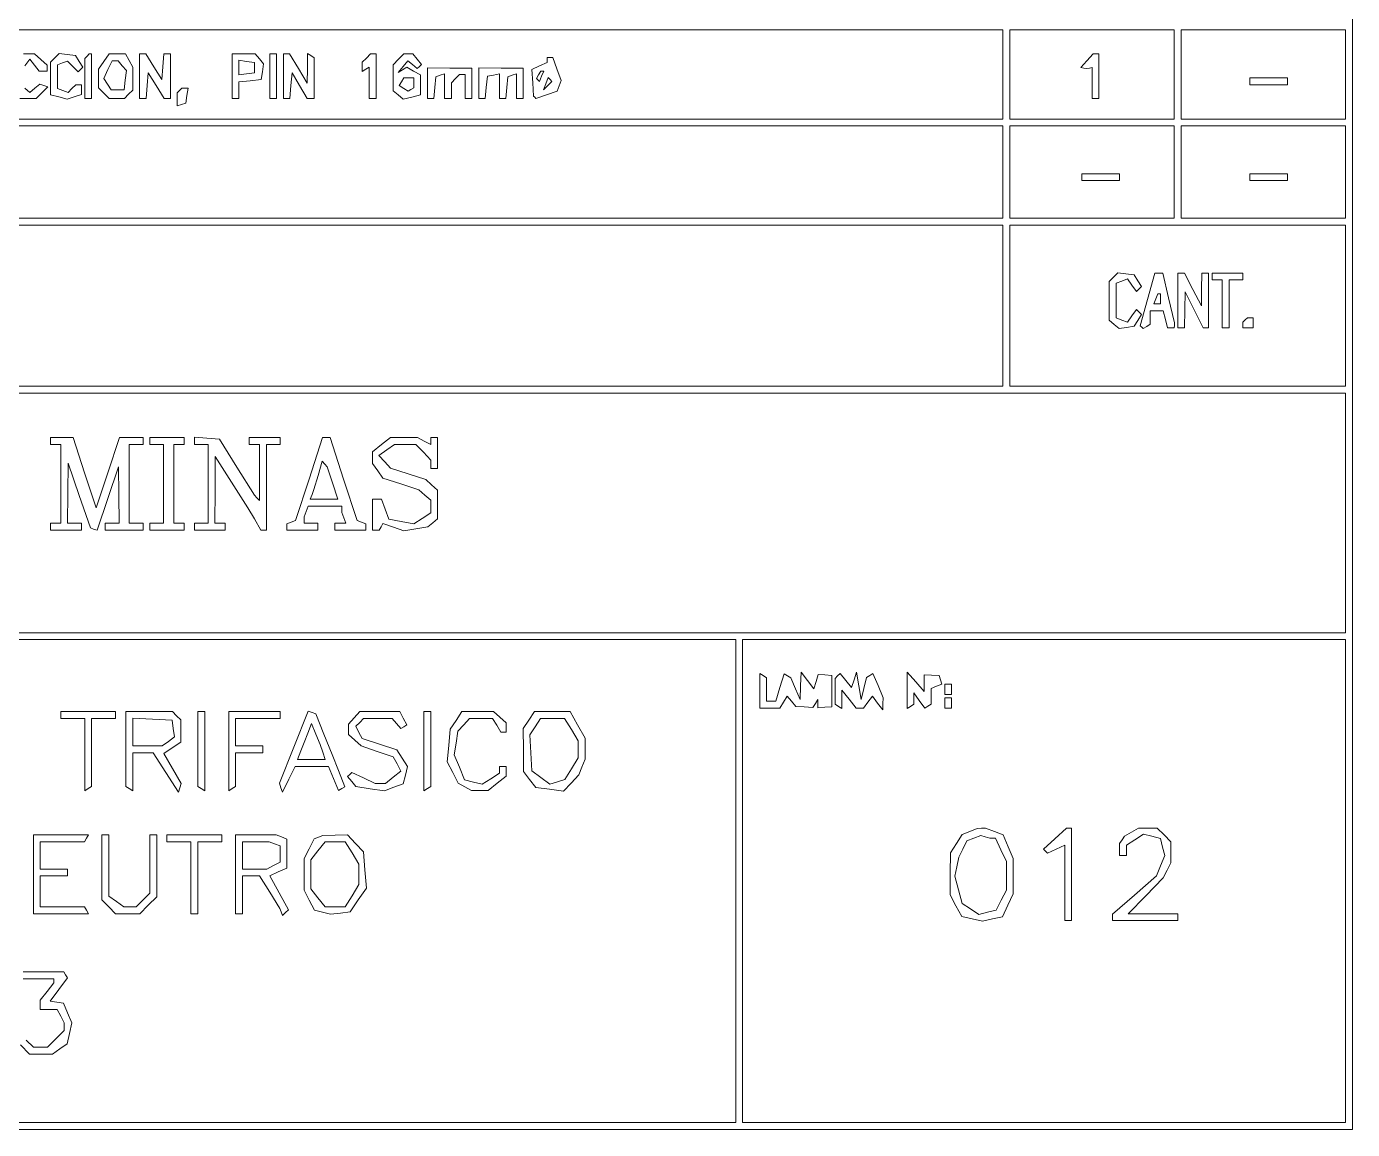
# Paper-space layout 'AN-03-DGE-012' of a CAD drawing. Header units: metres, sheet in millimetres. Extents: x 12 to 193, y 4 to 291.
# Drawn here: x 144.9 to 192.93, y 24.71 to 64.67 of the extents above; entities that cross this region are included whole.
import ezdxf

# ---------------------------------------------------------------- set-up
doc = ezdxf.new("R2010")
doc.units = ezdxf.units.M
doc.layers.add('DGE_CONTORNOS', color=7, linetype='Continuous', lineweight=0)
doc.layers.add('DGE_DATOS', color=7, linetype='Continuous', lineweight=0)

# ---------------------------------------------------------------- blocks, each defined once
blk = doc.blocks.new('LP_REF_DGE_MT_012')
at = {"layer": 'DGE_CONTORNOS'}
for points in [[(28.998, 147.435), (28.998, 24.711), (110.963, 24.711), (192.928, 24.711), (192.928, 147.435), (192.928, 270.159), (110.963, 270.159), (28.998, 270.159)], [(180.27, 62.93), (180.27, 61.317), (120.704, 61.317), (61.139, 61.317), (61.139, 62.93), (61.139, 64.544), (120.704, 64.544), (180.27, 64.544)], [(186.475, 62.93), (186.475, 61.317), (183.497, 61.317), (180.518, 61.317), (180.518, 62.93), (180.518, 64.544), (183.497, 64.544), (186.475, 64.544)], [(192.68, 62.93), (192.68, 61.317), (189.701, 61.317), (186.723, 61.317), (186.723, 62.93), (186.723, 64.544), (189.701, 64.544), (192.68, 64.544)], [(145.926, 63.531), (145.772, 63.377), (145.772, 62.784), (145.772, 62.191), (146.073, 62.115), (146.374, 62.039), (146.631, 62.121), (146.889, 62.203), (146.889, 62.38), (146.889, 62.558), (146.789, 62.558), (146.69, 62.558), (146.549, 62.418), (146.409, 62.277), (146.214, 62.352), (146.02, 62.426), (146.02, 62.851), (146.02, 63.276), (146.202, 63.346), (146.385, 63.416), (146.581, 63.221), (146.776, 63.025), (146.859, 63.108), (146.942, 63.19), (146.81, 63.402), (146.677, 63.613), (146.379, 63.649), (146.08, 63.686)], [(147.095, 63.592), (147.013, 63.509), (147.013, 62.786), (147.013, 62.062), (147.137, 62.062), (147.261, 62.062), (147.261, 62.868), (147.261, 63.675), (147.219, 63.675), (147.178, 63.675)], [(147.702, 63.399), (147.509, 63.123), (147.509, 62.788), (147.509, 62.452), (147.704, 62.257), (147.899, 62.062), (148.176, 62.062), (148.452, 62.062), (148.601, 62.211), (148.75, 62.36), (148.75, 62.777), (148.75, 63.195), (148.622, 63.435), (148.493, 63.675), (148.194, 63.675), (147.895, 63.675)], [(148.371, 63.248), (148.52, 63.07), (148.48, 62.721), (148.44, 62.372), (148.205, 62.372), (147.97, 62.372), (147.839, 62.58), (147.709, 62.787), (147.854, 63.107), (148, 63.427), (148.112, 63.427), (148.223, 63.427)], [(148.998, 62.868), (148.998, 62.062), (149.115, 62.062), (149.231, 62.062), (149.27, 62.527), (149.308, 62.992), (149.598, 62.527), (149.887, 62.062), (150.001, 62.062), (150.115, 62.062), (150.115, 62.868), (150.115, 63.675), (149.998, 63.675), (149.882, 63.675), (149.843, 63.21), (149.805, 62.744), (149.515, 63.21), (149.226, 63.675), (149.112, 63.675), (148.998, 63.675)], [(152.349, 62.868), (152.349, 62.062), (152.473, 62.062), (152.597, 62.062), (152.597, 62.364), (152.597, 62.667), (153, 62.705), (153.404, 62.744), (153.444, 63.03), (153.485, 63.316), (153.336, 63.496), (153.187, 63.675), (152.768, 63.675), (152.349, 63.675)], [(153.155, 63.179), (153.155, 62.992), (152.876, 62.953), (152.597, 62.913), (152.597, 63.179), (152.597, 63.444), (152.876, 63.404), (153.155, 63.365)], [(153.714, 62.868), (153.714, 62.062), (153.838, 62.062), (153.962, 62.062), (153.962, 62.868), (153.962, 63.675), (153.838, 63.675), (153.714, 63.675)], [(154.21, 62.868), (154.21, 62.062), (154.327, 62.062), (154.443, 62.062), (154.482, 62.527), (154.52, 62.992), (154.795, 62.527), (155.07, 62.062), (155.199, 62.062), (155.327, 62.062), (155.327, 62.799), (155.327, 63.536), (155.203, 63.613), (155.079, 63.69), (155.074, 63.155), (155.069, 62.62), (154.751, 63.148), (154.433, 63.675), (154.322, 63.675), (154.21, 63.675)], [(157.213, 63.526), (157.064, 63.377), (157.064, 63.208), (157.064, 63.04), (157.188, 63.117), (157.313, 63.193), (157.313, 62.628), (157.313, 62.062), (157.437, 62.062), (157.561, 62.062), (157.561, 62.868), (157.561, 63.675), (157.461, 63.675), (157.362, 63.675)], [(158.376, 63.48), (158.181, 63.285), (158.181, 62.813), (158.181, 62.34), (158.366, 62.187), (158.55, 62.034), (158.862, 62.112), (159.174, 62.191), (159.174, 62.556), (159.174, 62.922), (158.923, 63.056), (158.672, 63.19), (158.52, 63.098), (158.367, 63.007), (158.539, 63.218), (158.711, 63.43), (158.883, 63.287), (159.056, 63.143), (159.133, 63.22), (159.209, 63.297), (159.052, 63.486), (158.895, 63.675), (158.733, 63.675), (158.571, 63.675)], [(163.766, 63.456), (163.766, 63.362), (163.486, 63.238), (163.207, 63.114), (163.237, 62.631), (163.266, 62.147), (163.31, 62.104), (163.353, 62.061), (163.735, 62.194), (164.118, 62.327), (164.192, 62.521), (164.266, 62.714), (164.115, 63.133), (163.964, 63.551), (163.865, 63.551), (163.766, 63.551)], [(183.311, 63.427), (183.086, 63.179), (183.198, 63.164), (183.311, 63.149), (183.404, 63.164), (183.497, 63.179), (183.497, 62.62), (183.497, 62.062), (183.621, 62.062), (183.745, 62.062), (183.745, 62.868), (183.745, 63.675), (183.64, 63.675), (183.535, 63.675)], [(159.422, 62.616), (159.422, 62.062), (159.538, 62.062), (159.655, 62.062), (159.694, 62.456), (159.732, 62.849), (159.888, 62.9), (160.043, 62.951), (160.043, 62.506), (160.043, 62.062), (160.167, 62.062), (160.291, 62.062), (160.291, 62.347), (160.291, 62.633), (160.44, 62.782), (160.589, 62.93), (160.688, 62.93), (160.787, 62.93), (160.787, 62.496), (160.787, 62.062), (160.911, 62.062), (161.035, 62.062), (161.035, 62.609), (161.035, 63.157), (160.229, 63.163), (159.422, 63.169)], [(161.284, 62.616), (161.284, 62.062), (161.4, 62.062), (161.516, 62.062), (161.555, 62.464), (161.594, 62.866), (161.811, 62.907), (162.028, 62.949), (162.028, 62.505), (162.028, 62.062), (162.144, 62.062), (162.261, 62.062), (162.3, 62.456), (162.338, 62.849), (162.494, 62.9), (162.649, 62.951), (162.649, 62.506), (162.649, 62.062), (162.773, 62.062), (162.897, 62.062), (162.897, 62.609), (162.897, 63.157), (162.09, 63.163), (161.284, 63.169)], [(163.56, 62.863), (163.487, 62.672), (163.428, 62.731), (163.368, 62.79), (163.45, 62.922), (163.532, 63.054), (163.583, 63.054), (163.634, 63.054)], [(150.446, 62.351), (150.363, 62.269), (150.363, 62.031), (150.363, 61.793), (150.518, 61.844), (150.673, 61.895), (150.713, 62.165), (150.753, 62.434), (150.641, 62.434), (150.529, 62.434)], [(158.926, 62.628), (158.926, 62.449), (158.827, 62.388), (158.728, 62.326), (158.563, 62.428), (158.398, 62.53), (158.483, 62.668), (158.568, 62.806), (158.747, 62.806), (158.926, 62.806)], [(163.781, 62.525), (163.627, 62.372), (163.711, 62.595), (163.796, 62.817), (163.866, 62.748), (163.935, 62.678)], [(189.205, 62.682), (189.205, 62.558), (189.888, 62.558), (190.57, 62.558), (190.57, 62.682), (190.57, 62.806), (189.888, 62.806), (189.205, 62.806)], [(180.27, 59.394), (180.27, 57.719), (120.704, 57.719), (61.139, 57.719), (61.139, 59.394), (61.139, 61.069), (120.704, 61.069), (180.27, 61.069)], [(186.475, 59.394), (186.475, 57.719), (183.497, 57.719), (180.518, 57.719), (180.518, 59.394), (180.518, 61.069), (183.497, 61.069), (186.475, 61.069)], [(192.68, 59.394), (192.68, 57.719), (189.701, 57.719), (186.723, 57.719), (186.723, 59.394), (186.723, 61.069), (189.701, 61.069), (192.68, 61.069)], [(183.124, 59.208), (183.124, 59.084), (183.807, 59.084), (184.489, 59.084), (184.489, 59.208), (184.489, 59.332), (183.807, 59.332), (183.124, 59.332)], [(189.205, 59.208), (189.205, 59.084), (189.888, 59.084), (190.57, 59.084), (190.57, 59.208), (190.57, 59.332), (189.888, 59.332), (189.205, 59.332)], [(180.27, 54.554), (180.27, 51.638), (120.704, 51.638), (61.139, 51.638), (61.139, 54.554), (61.139, 57.471), (120.704, 57.471), (180.27, 57.471)], [(192.68, 54.554), (192.68, 51.638), (186.599, 51.638), (180.518, 51.638), (180.518, 54.554), (180.518, 57.471), (186.599, 57.471), (192.68, 57.471)], [(184.271, 55.59), (184.117, 55.435), (184.117, 54.731), (184.117, 54.026), (184.296, 53.878), (184.476, 53.729), (184.749, 53.769), (185.023, 53.81), (185.155, 54.021), (185.287, 54.232), (185.197, 54.322), (185.107, 54.412), (184.94, 54.184), (184.774, 53.956), (184.569, 54.034), (184.365, 54.112), (184.365, 54.741), (184.365, 55.369), (184.569, 55.447), (184.774, 55.525), (184.94, 55.297), (185.107, 55.069), (185.197, 55.159), (185.287, 55.249), (185.155, 55.46), (185.023, 55.671), (184.724, 55.708), (184.426, 55.744)], [(185.507, 54.777), (185.243, 53.821), (185.293, 53.772), (185.342, 53.723), (185.474, 53.805), (185.606, 53.887), (185.606, 54.127), (185.606, 54.368), (185.841, 54.368), (186.076, 54.368), (186.154, 54.058), (186.232, 53.748), (186.353, 53.748), (186.475, 53.748), (186.477, 53.841), (186.478, 53.934), (186.268, 54.834), (186.057, 55.733), (185.914, 55.733), (185.77, 55.733)], [(186.599, 54.741), (186.599, 53.748), (186.723, 53.748), (186.847, 53.748), (186.855, 54.399), (186.862, 55.051), (187.191, 54.399), (187.519, 53.748), (187.617, 53.748), (187.716, 53.748), (187.716, 54.741), (187.716, 55.733), (187.592, 55.733), (187.468, 55.733), (187.462, 55.144), (187.456, 54.554), (187.149, 55.144), (186.842, 55.733), (186.721, 55.733), (186.599, 55.733)], [(187.84, 55.609), (187.84, 55.485), (188.026, 55.485), (188.212, 55.485), (188.212, 54.616), (188.212, 53.748), (188.336, 53.748), (188.46, 53.748), (188.46, 54.616), (188.46, 55.485), (188.709, 55.485), (188.957, 55.485), (188.957, 55.609), (188.957, 55.733), (188.398, 55.733), (187.84, 55.733)], [(185.979, 54.803), (185.979, 54.616), (185.858, 54.616), (185.738, 54.616), (185.81, 54.803), (185.881, 54.989), (185.93, 54.989), (185.979, 54.989)], [(189.04, 54.037), (188.957, 53.955), (188.957, 53.851), (188.957, 53.748), (189.143, 53.748), (189.329, 53.748), (189.329, 53.934), (189.329, 54.12), (189.226, 54.12), (189.122, 54.12)], [(192.68, 47.047), (192.68, 42.704), (117.602, 42.704), (42.524, 42.704), (42.524, 47.047), (42.524, 51.39), (117.602, 51.39), (192.68, 51.39)], [(145.772, 49.653), (145.772, 49.529), (145.958, 49.529), (146.144, 49.529), (146.144, 48.102), (146.144, 46.675), (145.958, 46.675), (145.772, 46.675), (145.772, 46.551), (145.772, 46.427), (146.33, 46.427), (146.889, 46.427), (146.889, 46.551), (146.889, 46.675), (146.64, 46.675), (146.392, 46.675), (146.402, 47.761), (146.412, 48.846), (146.813, 47.675), (147.215, 46.504), (147.335, 46.464), (147.456, 46.424), (147.844, 47.573), (148.232, 48.722), (148.243, 47.699), (148.254, 46.675), (148.005, 46.675), (147.757, 46.675), (147.757, 46.551), (147.757, 46.427), (148.44, 46.427), (149.122, 46.427), (149.122, 46.551), (149.122, 46.675), (148.874, 46.675), (148.626, 46.675), (148.626, 48.102), (148.626, 49.529), (148.874, 49.529), (149.122, 49.529), (149.122, 49.653), (149.122, 49.777), (148.698, 49.777), (148.274, 49.777), (147.849, 48.505), (147.424, 47.233), (147.006, 48.505), (146.588, 49.777), (146.18, 49.777), (145.772, 49.777)], [(149.37, 49.653), (149.37, 49.529), (149.619, 49.529), (149.867, 49.529), (149.867, 48.102), (149.867, 46.675), (149.619, 46.675), (149.37, 46.675), (149.37, 46.551), (149.37, 46.427), (149.991, 46.427), (150.611, 46.427), (150.611, 46.551), (150.611, 46.675), (150.425, 46.675), (150.239, 46.675), (150.239, 48.102), (150.239, 49.529), (150.425, 49.529), (150.611, 49.529), (150.611, 49.653), (150.611, 49.777), (149.991, 49.777), (149.37, 49.777)], [(150.984, 49.66), (150.984, 49.529), (151.232, 49.529), (151.48, 49.529), (151.48, 48.102), (151.48, 46.675), (151.232, 46.675), (150.984, 46.675), (150.984, 46.551), (150.984, 46.427), (151.542, 46.427), (152.101, 46.427), (152.101, 46.551), (152.101, 46.675), (151.914, 46.675), (151.728, 46.675), (151.73, 47.885), (151.733, 49.095), (152.328, 48.164), (152.922, 47.233), (153.159, 46.83), (153.395, 46.427), (153.492, 46.427), (153.59, 46.427), (153.59, 47.978), (153.59, 49.529), (153.838, 49.529), (154.086, 49.529), (154.086, 49.653), (154.086, 49.777), (153.528, 49.777), (152.969, 49.777), (152.969, 49.653), (152.969, 49.529), (153.155, 49.529), (153.342, 49.529), (153.342, 48.515), (153.342, 47.502), (153.249, 47.595), (153.157, 47.687), (152.525, 48.701), (151.893, 49.715), (151.438, 49.753), (150.984, 49.792)], [(155.136, 48.272), (154.646, 46.768), (154.49, 46.708), (154.334, 46.648), (154.334, 46.537), (154.334, 46.427), (154.893, 46.427), (155.451, 46.427), (155.451, 46.551), (155.451, 46.675), (155.203, 46.675), (154.955, 46.675), (154.955, 46.789), (154.955, 46.903), (155.03, 47.099), (155.105, 47.295), (155.713, 47.295), (156.32, 47.295), (156.32, 47.181), (156.32, 47.067), (156.395, 46.871), (156.47, 46.675), (156.271, 46.675), (156.072, 46.675), (156.072, 46.551), (156.072, 46.427), (156.63, 46.427), (157.188, 46.427), (157.188, 46.537), (157.188, 46.648), (157.033, 46.708), (156.877, 46.768), (156.387, 48.272), (155.897, 49.777), (155.761, 49.777), (155.626, 49.777)], [(157.764, 49.52), (157.437, 49.263), (157.437, 49.051), (157.437, 48.84), (157.623, 48.574), (157.809, 48.308), (158.461, 48.096), (159.112, 47.884), (159.329, 47.694), (159.546, 47.505), (159.546, 47.279), (159.546, 47.053), (159.237, 46.85), (158.927, 46.647), (158.478, 46.731), (158.029, 46.815), (157.892, 47.179), (157.755, 47.543), (157.596, 47.543), (157.437, 47.543), (157.437, 46.985), (157.437, 46.427), (157.553, 46.427), (157.67, 46.427), (157.742, 46.543), (157.814, 46.66), (158.192, 46.528), (158.57, 46.397), (159.007, 46.468), (159.444, 46.539), (159.619, 46.684), (159.794, 46.829), (159.794, 47.353), (159.794, 47.877), (159.577, 48.067), (159.36, 48.256), (158.723, 48.463), (158.086, 48.67), (157.878, 48.901), (157.669, 49.131), (157.953, 49.33), (158.236, 49.529), (158.622, 49.529), (159.007, 49.529), (159.276, 49.242), (159.546, 48.954), (159.546, 48.807), (159.546, 48.66), (159.67, 48.66), (159.794, 48.66), (159.794, 49.219), (159.794, 49.777), (159.67, 49.777), (159.546, 49.777), (159.546, 49.649), (159.546, 49.52), (159.306, 49.649), (159.066, 49.777), (158.578, 49.777), (158.091, 49.777)], [(155.986, 48.133), (156.181, 47.543), (155.679, 47.543), (155.176, 47.543), (155.243, 47.717), (155.309, 47.89), (155.463, 48.403), (155.617, 48.916), (155.704, 48.819), (155.79, 48.722)], [(170.591, 33.707), (170.591, 24.959), (119.836, 24.959), (69.081, 24.959), (69.081, 33.707), (69.081, 42.456), (119.836, 42.456), (170.591, 42.456)], [(192.68, 33.707), (192.68, 24.959), (181.759, 24.959), (170.839, 24.959), (170.839, 33.707), (170.839, 42.456), (181.759, 42.456), (192.68, 42.456)], [(171.459, 40.602), (171.459, 39.974), (171.826, 39.974), (172.192, 39.974), (172.322, 40.191), (172.452, 40.408), (172.607, 40.222), (172.762, 40.036), (173.073, 40.018), (173.383, 40), (173.474, 40.142), (173.565, 40.284), (173.567, 40.137), (173.569, 39.989), (173.817, 40.008), (174.065, 40.027), (174.065, 40.594), (174.065, 41.162), (173.823, 41.18), (173.581, 41.199), (173.498, 40.938), (173.415, 40.677), (173.185, 40.977), (172.954, 41.277), (172.941, 40.781), (172.928, 40.284), (172.756, 40.678), (172.583, 41.072), (172.462, 41.147), (172.34, 41.222), (172.19, 40.722), (172.041, 40.222), (171.874, 40.222), (171.708, 40.222), (171.708, 40.649), (171.708, 41.076), (171.584, 41.153), (171.459, 41.23)], [(174.281, 41.141), (174.19, 41.049), (174.19, 40.581), (174.19, 40.113), (174.314, 40.036), (174.438, 39.959), (174.438, 40.294), (174.438, 40.628), (174.695, 40.301), (174.952, 39.974), (175.085, 39.974), (175.217, 39.974), (175.378, 40.191), (175.539, 40.408), (175.729, 40.16), (175.919, 39.912), (175.923, 40.133), (175.927, 40.354), (175.743, 40.793), (175.56, 41.233), (175.443, 41.16), (175.325, 41.088), (175.228, 40.686), (175.13, 40.284), (175.048, 40.781), (174.967, 41.277), (174.875, 41.001), (174.783, 40.725), (174.577, 40.978), (174.372, 41.232)], [(176.799, 40.618), (176.796, 39.959), (176.92, 40.036), (177.044, 40.113), (177.044, 40.319), (177.044, 40.526), (177.238, 40.248), (177.433, 39.97), (177.549, 40.041), (177.664, 40.113), (177.664, 40.402), (177.664, 40.692), (177.861, 40.767), (178.057, 40.843), (178.005, 40.998), (177.954, 41.153), (177.685, 41.167), (177.416, 41.181), (177.416, 40.881), (177.416, 40.581), (177.11, 40.929), (176.803, 41.277)], [(178.161, 40.656), (178.161, 40.47), (178.285, 40.47), (178.409, 40.47), (178.409, 40.656), (178.409, 40.843), (178.285, 40.843), (178.161, 40.843)], [(178.161, 40.16), (178.161, 39.974), (178.285, 39.974), (178.409, 39.974), (178.409, 40.16), (178.409, 40.346), (178.285, 40.346), (178.161, 40.346)], [(146.144, 39.726), (146.144, 39.602), (146.578, 39.602), (147.013, 39.602), (147.013, 38.291), (147.013, 36.981), (147.137, 37.058), (147.261, 37.135), (147.261, 38.368), (147.261, 39.602), (147.695, 39.602), (148.129, 39.602), (148.129, 39.726), (148.129, 39.85), (147.137, 39.85), (146.144, 39.85)], [(148.502, 38.492), (148.502, 37.135), (148.626, 37.058), (148.75, 36.981), (148.75, 37.671), (148.75, 38.361), (149.118, 38.361), (149.487, 38.361), (149.945, 37.647), (150.402, 36.934), (150.456, 37.09), (150.509, 37.247), (150.19, 37.791), (149.871, 38.335), (150.179, 38.537), (150.487, 38.739), (150.487, 39.145), (150.487, 39.552), (150.338, 39.701), (150.189, 39.85), (149.346, 39.85), (148.502, 39.85)], [(150.22, 39.236), (150.263, 38.933), (150.041, 38.771), (149.819, 38.609), (149.285, 38.609), (148.75, 38.609), (148.75, 39.112), (148.75, 39.614), (149.464, 39.577), (150.177, 39.54)], [(151.108, 38.492), (151.108, 37.135), (151.232, 37.058), (151.356, 36.981), (151.356, 38.416), (151.356, 39.85), (151.232, 39.85), (151.108, 39.85)], [(152.225, 38.416), (152.225, 36.981), (152.349, 37.058), (152.473, 37.135), (152.473, 37.748), (152.473, 38.361), (152.969, 38.361), (153.466, 38.361), (153.466, 38.485), (153.466, 38.609), (152.969, 38.609), (152.473, 38.609), (152.473, 39.105), (152.473, 39.602), (153.279, 39.602), (154.086, 39.602), (154.086, 39.726), (154.086, 39.85), (153.155, 39.85), (152.225, 39.85)], [(154.586, 38.557), (154.062, 37.253), (154.119, 37.093), (154.176, 36.934), (154.402, 37.399), (154.628, 37.864), (155.232, 37.864), (155.836, 37.864), (156.02, 37.425), (156.203, 36.986), (156.32, 37.058), (156.436, 37.13), (156.205, 37.714), (155.974, 38.299), (155.677, 39.034), (155.381, 39.77), (155.246, 39.815), (155.11, 39.86)], [(155.63, 38.384), (155.716, 38.113), (155.214, 38.113), (154.713, 38.113), (154.834, 38.423), (154.955, 38.733), (155.088, 39.074), (155.222, 39.416), (155.383, 39.035), (155.544, 38.655)], [(156.773, 39.623), (156.568, 39.396), (156.568, 39.208), (156.568, 39.02), (156.795, 38.814), (157.023, 38.608), (157.604, 38.41), (158.186, 38.212), (158.324, 37.953), (158.462, 37.695), (158.184, 37.469), (157.906, 37.244), (157.721, 37.244), (157.536, 37.244), (157.11, 37.446), (156.683, 37.649), (156.608, 37.573), (156.533, 37.498), (156.685, 37.315), (156.836, 37.132), (157.354, 37.055), (157.871, 36.978), (158.209, 37.106), (158.547, 37.235), (158.626, 37.551), (158.705, 37.866), (158.51, 38.164), (158.315, 38.462), (157.688, 38.67), (157.062, 38.878), (156.945, 39.097), (156.828, 39.316), (156.971, 39.459), (157.114, 39.602), (157.632, 39.602), (158.151, 39.602), (158.304, 39.417), (158.458, 39.232), (158.568, 39.3), (158.678, 39.369), (158.549, 39.609), (158.421, 39.85), (157.7, 39.85), (156.979, 39.85)], [(159.298, 38.416), (159.298, 36.981), (159.422, 37.058), (159.546, 37.135), (159.546, 38.492), (159.546, 39.85), (159.422, 39.85), (159.298, 39.85)], [(160.461, 39.533), (160.253, 39.215), (160.196, 38.623), (160.139, 38.03), (160.34, 37.641), (160.542, 37.251), (160.78, 37.124), (161.019, 36.996), (161.321, 36.996), (161.622, 36.996), (161.949, 37.253), (162.276, 37.51), (162.276, 37.687), (162.276, 37.864), (162.152, 37.864), (162.028, 37.864), (162.028, 37.743), (162.028, 37.622), (161.719, 37.419), (161.41, 37.217), (161.09, 37.297), (160.771, 37.377), (160.581, 37.832), (160.391, 38.287), (160.46, 38.712), (160.528, 39.136), (160.739, 39.369), (160.95, 39.602), (161.364, 39.602), (161.778, 39.602), (161.933, 39.354), (162.088, 39.105), (162.182, 39.105), (162.276, 39.105), (162.276, 39.272), (162.276, 39.439), (162.049, 39.645), (161.822, 39.85), (161.246, 39.85), (160.669, 39.85)], [(163.097, 39.544), (162.897, 39.238), (162.9, 38.458), (162.902, 37.678), (163.124, 37.391), (163.345, 37.103), (163.848, 37.035), (164.35, 36.968), (164.628, 37.261), (164.906, 37.554), (165.018, 37.842), (165.131, 38.129), (165.131, 38.507), (165.131, 38.885), (164.86, 39.368), (164.588, 39.85), (163.943, 39.85), (163.298, 39.85)], [(164.636, 39.198), (164.881, 38.795), (164.881, 38.485), (164.881, 38.175), (164.642, 37.782), (164.403, 37.39), (164.131, 37.304), (163.86, 37.218), (163.533, 37.461), (163.207, 37.703), (163.169, 38.354), (163.131, 39.004), (163.327, 39.303), (163.523, 39.602), (163.956, 39.602), (164.39, 39.602)], [(179.068, 35.506), (178.796, 35.396), (178.58, 35.067), (178.364, 34.738), (178.36, 33.975), (178.356, 33.211), (178.566, 32.818), (178.777, 32.425), (179.151, 32.343), (179.526, 32.261), (179.887, 32.34), (180.249, 32.42), (180.446, 32.834), (180.642, 33.249), (180.642, 33.885), (180.642, 34.522), (180.462, 34.953), (180.282, 35.384), (179.958, 35.508), (179.634, 35.631), (179.487, 35.623), (179.339, 35.615)], [(182.151, 35.246), (181.736, 34.869), (181.809, 34.795), (181.882, 34.722), (182.193, 34.864), (182.504, 35.005), (182.504, 33.643), (182.504, 32.28), (182.628, 32.28), (182.752, 32.28), (182.752, 33.956), (182.752, 35.631), (182.659, 35.627), (182.566, 35.624)], [(184.924, 35.483), (184.676, 35.342), (184.584, 35.207), (184.493, 35.072), (184.491, 34.855), (184.489, 34.638), (184.614, 34.638), (184.738, 34.638), (184.738, 34.821), (184.738, 35.005), (185.047, 35.207), (185.356, 35.41), (185.666, 35.332), (185.975, 35.255), (186.053, 34.944), (186.131, 34.633), (185.979, 34.267), (185.827, 33.9), (185.034, 33.204), (184.241, 32.508), (184.241, 32.394), (184.241, 32.28), (185.42, 32.28), (186.599, 32.28), (186.599, 32.405), (186.599, 32.529), (185.704, 32.529), (184.808, 32.529), (185.441, 33.18), (186.074, 33.832), (186.213, 34.103), (186.351, 34.374), (186.351, 34.754), (186.351, 35.135), (186.103, 35.383), (185.854, 35.631), (185.513, 35.627), (185.172, 35.623)], [(145.151, 33.956), (145.151, 32.529), (146.151, 32.529), (147.151, 32.529), (147.075, 32.653), (146.998, 32.777), (146.199, 32.777), (145.399, 32.777), (145.399, 33.335), (145.399, 33.894), (145.896, 33.894), (146.392, 33.894), (146.392, 34.018), (146.392, 34.142), (145.896, 34.142), (145.399, 34.142), (145.399, 34.638), (145.399, 35.135), (146.199, 35.135), (146.998, 35.135), (147.075, 35.259), (147.151, 35.383), (146.151, 35.383), (145.151, 35.383)], [(147.633, 34.204), (147.633, 33.025), (147.881, 32.777), (148.129, 32.529), (148.569, 32.529), (149.009, 32.529), (149.314, 32.833), (149.619, 33.138), (149.619, 34.26), (149.619, 35.383), (149.495, 35.383), (149.37, 35.383), (149.37, 34.328), (149.37, 33.273), (149.122, 33.025), (148.874, 32.777), (148.653, 32.777), (148.433, 32.777), (148.157, 32.97), (147.881, 33.163), (147.881, 34.273), (147.881, 35.383), (147.757, 35.383), (147.633, 35.383)], [(149.991, 35.259), (149.991, 35.135), (150.425, 35.135), (150.86, 35.135), (150.86, 33.832), (150.86, 32.529), (150.984, 32.529), (151.108, 32.529), (151.108, 33.832), (151.108, 35.135), (151.542, 35.135), (151.976, 35.135), (151.976, 35.259), (151.976, 35.383), (150.984, 35.383), (149.991, 35.383)], [(152.473, 33.956), (152.473, 32.529), (152.597, 32.529), (152.721, 32.529), (152.721, 33.211), (152.721, 33.894), (153.031, 33.894), (153.341, 33.894), (153.711, 33.304), (154.081, 32.715), (154.129, 32.591), (154.176, 32.467), (154.286, 32.57), (154.396, 32.673), (154.054, 33.285), (153.711, 33.898), (154.023, 34.04), (154.334, 34.182), (154.334, 34.707), (154.334, 35.232), (154.138, 35.307), (153.942, 35.383), (153.207, 35.383), (152.473, 35.383)], [(153.89, 35.059), (154.086, 34.984), (154.086, 34.691), (154.086, 34.399), (153.846, 34.27), (153.606, 34.142), (153.164, 34.142), (152.721, 34.142), (152.721, 34.638), (152.721, 35.135), (153.207, 35.135), (153.693, 35.135)], [(155.48, 35.3), (155.322, 35.236), (155.138, 34.881), (154.955, 34.526), (154.955, 33.956), (154.955, 33.385), (155.143, 33.021), (155.332, 32.656), (155.625, 32.583), (155.918, 32.509), (156.27, 32.55), (156.622, 32.591), (156.916, 33.025), (157.211, 33.459), (157.158, 34.112), (157.106, 34.764), (156.815, 35.073), (156.525, 35.383), (156.081, 35.373), (155.637, 35.363)], [(156.693, 34.731), (156.939, 34.328), (156.939, 33.956), (156.939, 33.583), (156.693, 33.18), (156.448, 32.777), (156.082, 32.777), (155.717, 32.777), (155.46, 33.104), (155.203, 33.431), (155.203, 33.956), (155.203, 34.481), (155.46, 34.808), (155.717, 35.135), (156.082, 35.135), (156.448, 35.135)], [(179.894, 35.259), (179.994, 35.259), (180.194, 34.837), (180.394, 34.415), (180.394, 33.9), (180.394, 33.385), (180.206, 33.021), (180.017, 32.656), (179.709, 32.579), (179.4, 32.501), (179.095, 32.701), (178.791, 32.9), (178.658, 33.392), (178.526, 33.884), (178.601, 34.23), (178.676, 34.576), (178.82, 34.87), (178.963, 35.164), (179.213, 35.266), (179.464, 35.367), (179.629, 35.313), (179.794, 35.259)]]:
    blk.add_lwpolyline(points, close=True, dxfattribs=at)
for points in [[(144.664, 62.062), (144.961, 62.062), (145.258, 62.062), (145.469, 62.273), (145.681, 62.485), (145.536, 62.533), (145.391, 62.582), (145.209, 62.431), (145.027, 62.28), (144.841, 62.434)], [(144.841, 63.248), (145.027, 63.489), (145.196, 63.272), (145.365, 63.054), (145.506, 63.054), (145.648, 63.054), (145.648, 63.159), (145.648, 63.264), (145.421, 63.47), (145.194, 63.675), (144.995, 63.675), (144.797, 63.675)], [(144.779, 30.171), (145.337, 30.171), (145.896, 30.171), (145.896, 30.097), (145.896, 30.024), (145.648, 29.708), (145.399, 29.393), (145.399, 29.224), (145.399, 29.054), (145.705, 29.054), (146.011, 29.054), (146.14, 28.814), (146.268, 28.574), (146.268, 28.436), (146.268, 28.298), (145.963, 27.994), (145.659, 27.689), (145.405, 27.689), (145.151, 27.689), (144.895, 27.945)], [(144.684, 27.773), (145.016, 27.441), (145.428, 27.441), (145.841, 27.441), (146.107, 27.627), (146.373, 27.814), (146.456, 28.194), (146.54, 28.574), (146.392, 28.931), (146.244, 29.288), (146.001, 29.326), (145.759, 29.364), (146.071, 29.786), (146.384, 30.208), (146.319, 30.314), (146.253, 30.419), (145.516, 30.419), (144.779, 30.419)]]:
    blk.add_lwpolyline(points, dxfattribs=at)

psp = doc.layouts.new('AN-03-DGE-012')

# ---------------------------------------------------------------- block references
at = {"layer": 'DGE_DATOS'}
psp.add_blockref('LP_REF_DGE_MT_012', (0, 0), dxfattribs=at)

doc.saveas('drawing.dxf')
